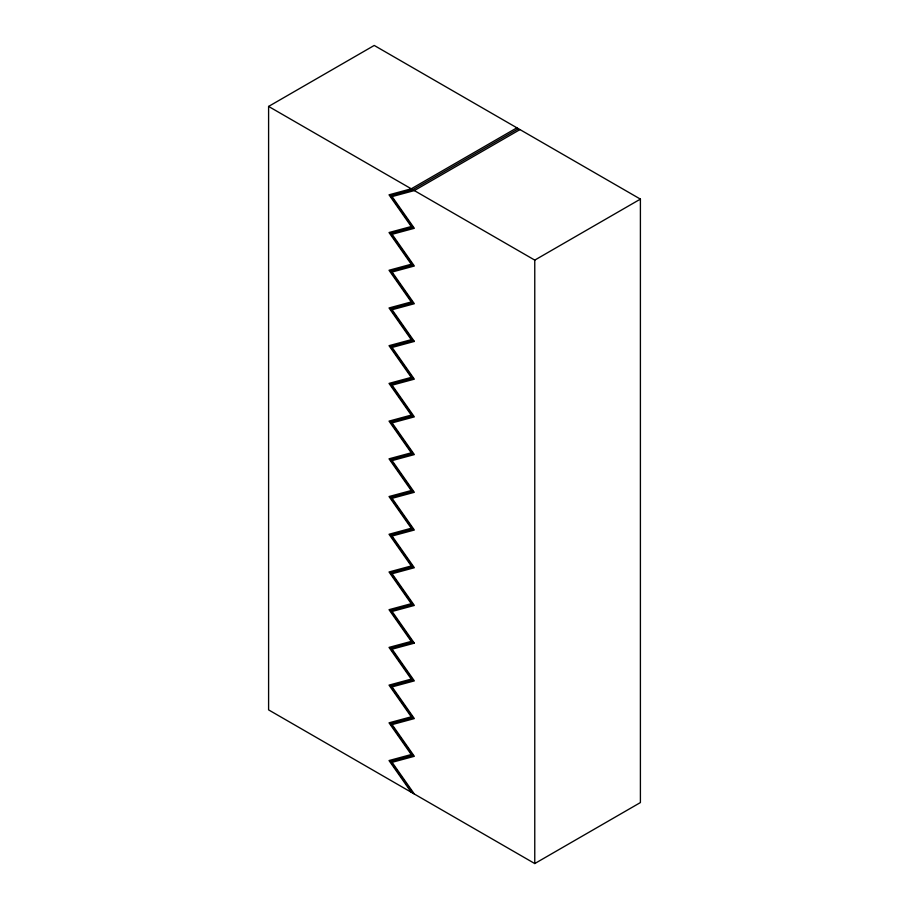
<?xml version="1.0" encoding="UTF-8"?>
<svg xmlns="http://www.w3.org/2000/svg" width="909" height="909" viewBox="0 0 909 909"><rect width="100%" height="100%" fill="white"/><g stroke="black" fill="none" stroke-linecap="round" stroke-linejoin="round"><path stroke-width="1.36" d="M268.598 106.433L374.235 45.45L640.402 199.116L640.402 802.567L534.765 863.55L268.598 709.884L268.598 106.433L534.765 260.11L640.402 199.116M516.903 127.817L411.266 188.799L389.029 194.821L411.266 226.523L389.029 232.534L411.266 264.235L389.029 270.257L411.266 301.947L389.029 307.969L411.266 339.671L414.334 341.432L392.097 347.454L414.334 379.155L392.097 385.166L414.334 416.867L392.097 422.89L414.334 454.58L392.097 460.602L414.334 492.303L392.097 498.314L414.334 530.015L392.097 536.026L414.334 567.727L392.097 573.749L414.334 605.439L392.097 611.462L414.334 643.163L392.097 649.174L414.334 680.875L392.097 686.897L414.334 718.587L392.097 724.609L414.334 756.299L392.097 762.321L414.334 794.023M518.437 128.703L412.8 189.686L390.563 195.708L412.8 227.409L390.563 233.42L412.8 265.121L390.563 271.143L412.8 302.833L390.563 308.855L412.8 340.557L390.563 346.568L412.8 378.269L390.563 384.28L412.8 415.981L390.563 422.003L412.8 453.693L390.563 459.715L412.8 491.417L390.563 497.428L412.8 529.129L390.563 535.151L412.8 566.841L390.563 572.863L412.8 604.553L390.563 610.575L412.8 642.277L390.563 648.287L412.8 679.989L390.563 686.011L412.8 717.701L390.563 723.723L412.8 755.424L390.563 761.435L412.8 793.137M519.971 129.589L414.334 190.572L392.097 196.594L414.334 228.295L392.097 234.306L414.334 266.007L392.097 272.03L414.334 303.72L392.097 309.742L414.334 341.432M411.266 339.671L389.029 345.681L411.266 377.383L389.029 383.405L411.266 415.095L389.029 421.117L411.266 452.807L389.029 458.829L411.266 490.53L389.029 496.541L411.266 528.243L389.029 534.265L411.266 565.955L389.029 571.977L411.266 603.678L389.029 609.689L411.266 641.39L414.334 643.163M411.266 641.39L389.029 647.401L411.266 679.103L389.029 685.125L411.266 716.815L389.029 722.837L411.266 754.538L389.029 760.549L411.266 792.25M534.765 260.11L534.765 863.55"/></g></svg>
